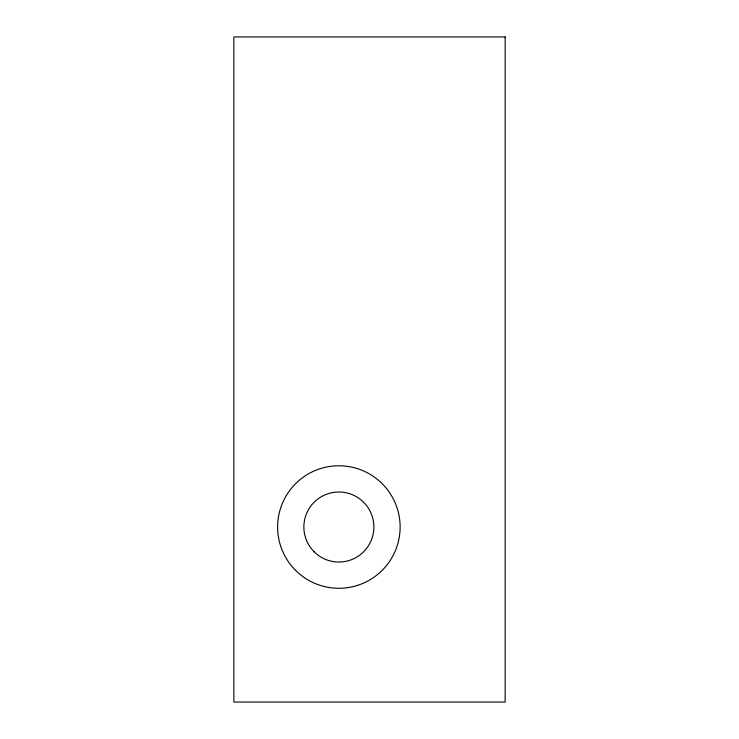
<?xml version="1.0" encoding="UTF-8"?>
<svg xmlns="http://www.w3.org/2000/svg" width="739" height="739" viewBox="0 0 739 739"><rect width="100%" height="100%" fill="white"/><g stroke="black" fill="none" stroke-linecap="round" stroke-linejoin="round"><path stroke-width="1.11" d="M505.143 36.95L233.857 36.95L233.857 702.05L505.143 702.05L505.143 36.95M314.121 551.774A35.001 35.001 0 0 0 372.687 536.08A35.001 35.001 0 0 0 329.806 493.209A35.001 35.001 0 0 0 314.121 551.774M295.554 570.342A61.263 61.263 0 0 0 398.044 542.879A61.263 61.263 0 0 0 323.017 467.852A61.263 61.263 0 0 0 295.554 570.342"/></g></svg>
